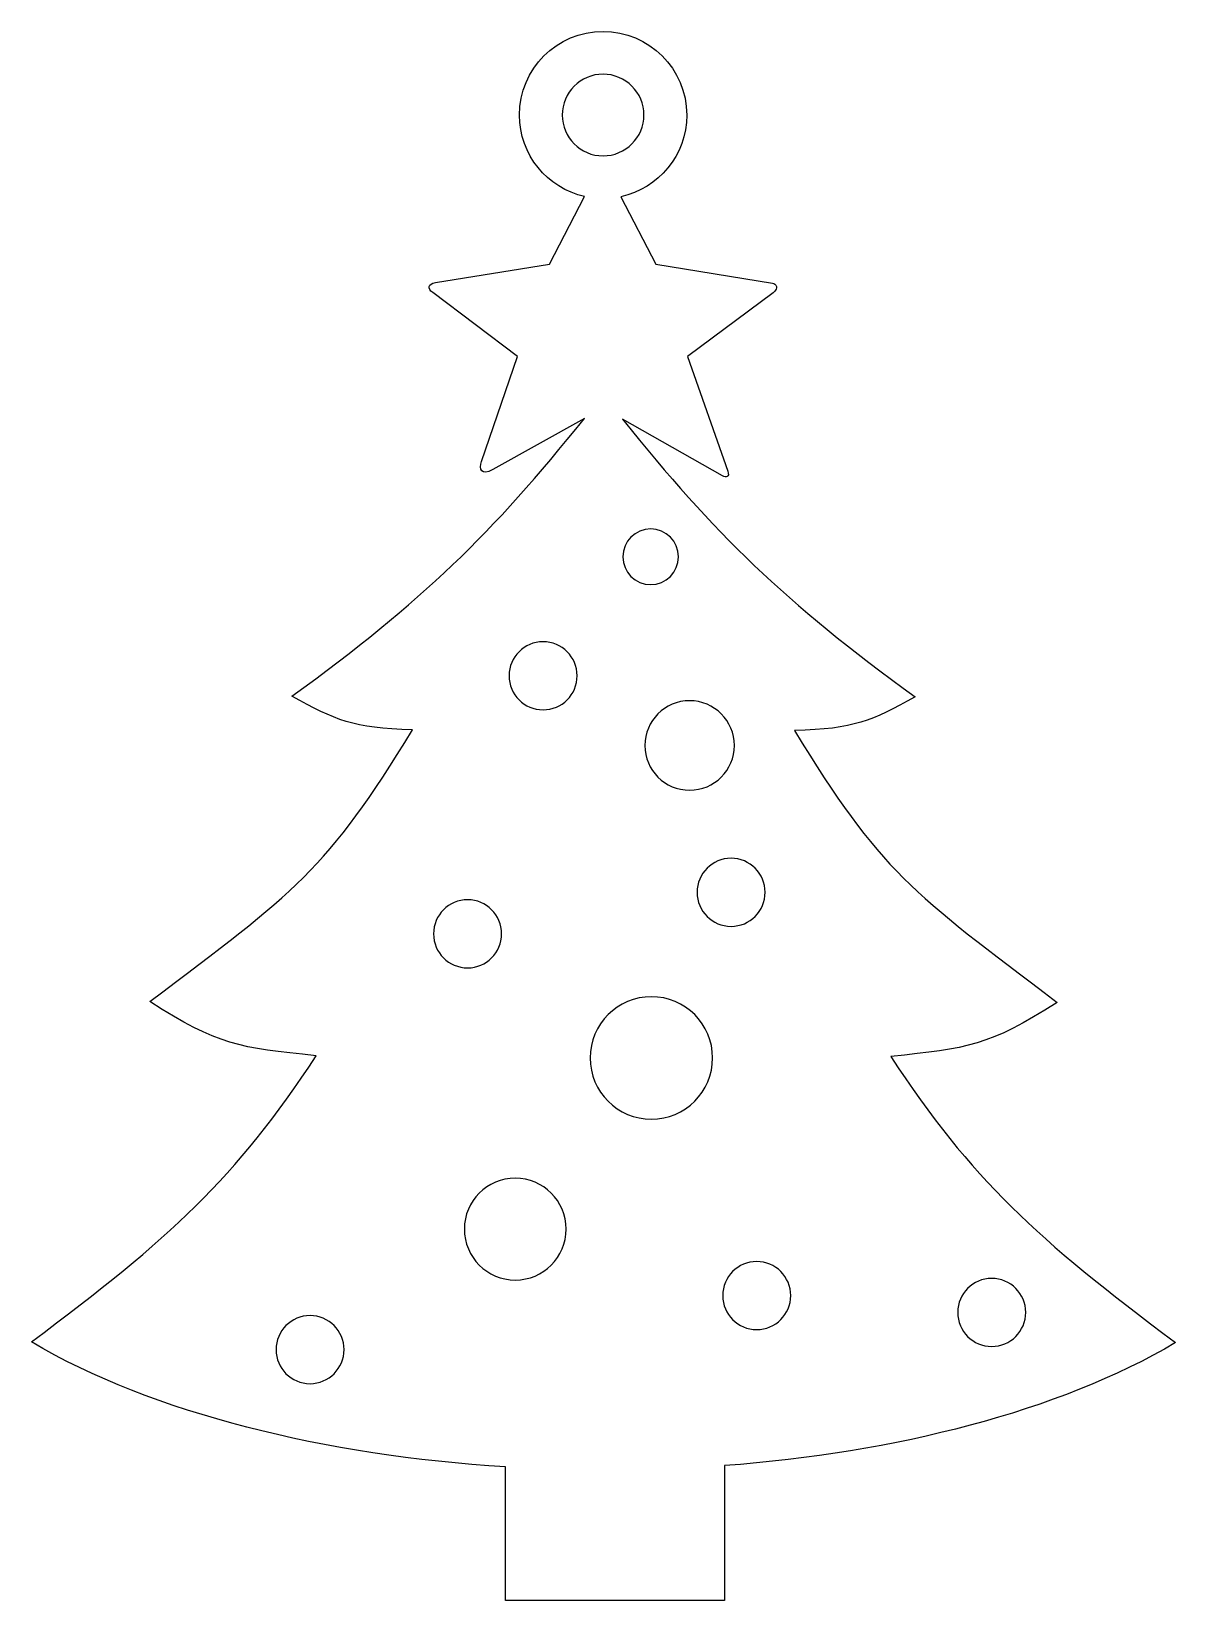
# Model space of a CAD drawing. Header units: centimetres. Extents: x 2 to 128, y -104 to 2.
# Drawn here: x 5.23 to 12.52, y -38.1 to -28.1 of the extents above; entities that cross this region are included whole.
import ezdxf

# ---------------------------------------------------------------- set-up
doc = ezdxf.new("R2010")
doc.units = ezdxf.units.CM
doc.header["$MEASUREMENT"] = 0
doc.layers.add('layer 1', color=7, linetype='Continuous')

msp = doc.modelspace()

# ---------------------------------------------------------------- linework, layer by layer
at = {"layer": 'layer 1', "color": 250}
for points, knots in [([(7.04526, -34.63078), (6.53007, -35.41676), (6.11465, -35.79334), (5.23009, -36.4548), (5.23009, -36.4548), (6.00792, -36.91272), (7.10476, -37.1796), (8.2516, -37.25156), (8.2516, -37.25156), (8.2516, -37.25156), (8.2516, -38.10322), (8.2516, -38.10322), (8.2516, -38.10322), (8.2516, -38.10322), (9.648, -38.10322), (9.648, -38.10322), (9.648, -38.10322), (9.648, -38.10322), (9.648, -37.24311), (9.648, -37.24311), (9.648, -37.24311), (10.73634, -37.1611), (11.77162, -36.90106), (12.52189, -36.45935), (12.52189, -36.45935), (11.63733, -35.79789), (11.22191, -35.42131), (10.70673, -34.63533), (10.70673, -34.63533), (11.19603, -34.58523), (11.33112, -34.56954), (11.76775, -34.29082), (11.76775, -34.29082), (10.84775, -33.59792), (10.63357, -33.44995), (10.09287, -32.55763), (10.09287, -32.55763), (10.47692, -32.54997), (10.58059, -32.49646), (10.8619, -32.34477), (10.8619, -32.34477), (10.02983, -31.74019), (9.58276, -31.30468), (8.99706, -30.57447), (8.99706, -30.57447), (8.99706, -30.57447), (9.63406, -30.93492), (9.63406, -30.93492), (9.63406, -30.93492), (9.65528, -30.94693), (9.68282, -30.94792), (9.66769, -30.90474), (9.66769, -30.90474), (9.66769, -30.90474), (9.4121, -30.17534), (9.4121, -30.17534), (9.4121, -30.17534), (9.4121, -30.17534), (9.9566, -29.76877), (9.9566, -29.76877), (9.9566, -29.76877), (9.99682, -29.73875), (9.97293, -29.71036), (9.95367, -29.70726), (9.95367, -29.70726), (9.95367, -29.70726), (9.20989, -29.5874), (9.20989, -29.5874), (9.20989, -29.5874), (9.20989, -29.5874), (8.98644, -29.15703), (8.98644, -29.15703), (8.98644, -29.15703), (9.2264, -29.10515), (9.40629, -28.89161), (9.40629, -28.63616), (9.40629, -28.63616), (9.40629, -28.3419), (9.1676, -28.10322), (8.87335, -28.10322), (8.87335, -28.10322), (8.57909, -28.10322), (8.3404, -28.3419), (8.3404, -28.63616), (8.3404, -28.63616), (8.3404, -28.88995), (8.51797, -29.10239), (8.7556, -29.15602), (8.7556, -29.15602), (8.7556, -29.15602), (8.53228, -29.58702), (8.53228, -29.58702), (8.53228, -29.58702), (8.53228, -29.58702), (7.80524, -29.70404), (7.80524, -29.70404), (7.80524, -29.70404), (7.75587, -29.71198), (7.75315, -29.74201), (7.78744, -29.76783), (7.78744, -29.76783), (7.78744, -29.76783), (8.32768, -30.1746), (8.32768, -30.1746), (8.32768, -30.1746), (8.32768, -30.1746), (8.09867, -30.84403), (8.09867, -30.84403), (8.09867, -30.84403), (8.08267, -30.89081), (8.09533, -30.93841), (8.17165, -30.89569), (8.17165, -30.89569), (8.17165, -30.89569), (8.7539, -30.56982), (8.7539, -30.56982), (8.7539, -30.56982), (8.1669, -31.30231), (7.72391, -31.73437), (6.89008, -32.34022), (6.89008, -32.34022), (7.17139, -32.49191), (7.27507, -32.54542), (7.65912, -32.55307), (7.65912, -32.55307), (7.11841, -33.4454), (6.90424, -33.59336), (5.98424, -34.28627), (5.98424, -34.28627), (6.42086, -34.56499), (6.55595, -34.58068), (7.04526, -34.63078)], [0, 0, 0, 0, 0.0294118, 0.0294118, 0.0294118, 0.0294118, 0.0588235, 0.0588235, 0.0588235, 0.0588235, 0.0882353, 0.0882353, 0.0882353, 0.0882353, 0.1176471, 0.1176471, 0.1176471, 0.1176471, 0.1470588, 0.1470588, 0.1470588, 0.1470588, 0.1764706, 0.1764706, 0.1764706, 0.1764706, 0.2058824, 0.2058824, 0.2058824, 0.2058824, 0.2352941, 0.2352941, 0.2352941, 0.2352941, 0.2647059, 0.2647059, 0.2647059, 0.2647059, 0.2941176, 0.2941176, 0.2941176, 0.2941176, 0.3235294, 0.3235294, 0.3235294, 0.3235294, 0.3529412, 0.3529412, 0.3529412, 0.3529412, 0.3823529, 0.3823529, 0.3823529, 0.3823529, 0.4117647, 0.4117647, 0.4117647, 0.4117647, 0.4411765, 0.4411765, 0.4411765, 0.4411765, 0.4705882, 0.4705882, 0.4705882, 0.4705882, 0.5, 0.5, 0.5, 0.5, 0.5294118, 0.5294118, 0.5294118, 0.5294118, 0.5588235, 0.5588235, 0.5588235, 0.5588235, 0.5882353, 0.5882353, 0.5882353, 0.5882353, 0.6176471, 0.6176471, 0.6176471, 0.6176471, 0.6470588, 0.6470588, 0.6470588, 0.6470588, 0.6764706, 0.6764706, 0.6764706, 0.6764706, 0.7058824, 0.7058824, 0.7058824, 0.7058824, 0.7352941, 0.7352941, 0.7352941, 0.7352941, 0.7647059, 0.7647059, 0.7647059, 0.7647059, 0.7941176, 0.7941176, 0.7941176, 0.7941176, 0.8235294, 0.8235294, 0.8235294, 0.8235294, 0.8529412, 0.8529412, 0.8529412, 0.8529412, 0.8823529, 0.8823529, 0.8823529, 0.8823529, 0.9117647, 0.9117647, 0.9117647, 0.9117647, 0.9411765, 0.9411765, 0.9411765, 0.9411765, 1, 1, 1, 1]), ([(9.13366, -28.63616), (9.13366, -28.77989), (9.01707, -28.89647), (8.87335, -28.89647), (8.87335, -28.89647), (8.72962, -28.89647), (8.61304, -28.77989), (8.61304, -28.63616), (8.61304, -28.63616), (8.61304, -28.49244), (8.72962, -28.37585), (8.87335, -28.37585), (8.87335, -28.37585), (9.01707, -28.37585), (9.13366, -28.49244), (9.13366, -28.63616)], [0, 0, 0, 0, 0.2, 0.2, 0.2, 0.2, 0.4, 0.4, 0.4, 0.4, 0.6, 0.6, 0.6, 0.6, 1, 1, 1, 1]), ([(9.35389, -31.45128), (9.35389, -31.5492), (9.2745, -31.62859), (9.17657, -31.62859), (9.17657, -31.62859), (9.07865, -31.62859), (8.99926, -31.5492), (8.99926, -31.45128), (8.99926, -31.45128), (8.99926, -31.35335), (9.07865, -31.27397), (9.17657, -31.27397), (9.17657, -31.27397), (9.2745, -31.27397), (9.35389, -31.35335), (9.35389, -31.45128)], [0, 0, 0, 0, 0.2, 0.2, 0.2, 0.2, 0.4, 0.4, 0.4, 0.4, 0.6, 0.6, 0.6, 0.6, 1, 1, 1, 1]), ([(8.708, -32.2097), (8.708, -32.32949), (8.61089, -32.4266), (8.4911, -32.4266), (8.4911, -32.4266), (8.37131, -32.4266), (8.27421, -32.32949), (8.27421, -32.2097), (8.27421, -32.2097), (8.27421, -32.08991), (8.37131, -31.99281), (8.4911, -31.99281), (8.4911, -31.99281), (8.61089, -31.99281), (8.708, -32.08991), (8.708, -32.2097)], [0, 0, 0, 0, 0.2, 0.2, 0.2, 0.2, 0.4, 0.4, 0.4, 0.4, 0.6, 0.6, 0.6, 0.6, 1, 1, 1, 1]), ([(9.4248, -32.93892), (9.26735, -32.93892), (9.13971, -32.81128), (9.13971, -32.65383), (9.13971, -32.65383), (9.13971, -32.49639), (9.26735, -32.36874), (9.4248, -32.36874), (9.4248, -32.36874), (9.58224, -32.36874), (9.70988, -32.49639), (9.70988, -32.65383), (9.70988, -32.65383), (9.70988, -32.81128), (9.58224, -32.93892), (9.4248, -32.93892)], [0, 0, 0, 0, 0.2, 0.2, 0.2, 0.2, 0.4, 0.4, 0.4, 0.4, 0.6, 0.6, 0.6, 0.6, 1, 1, 1, 1]), ([(9.6892, -33.80647), (9.56941, -33.80647), (9.47231, -33.70937), (9.47231, -33.58958), (9.47231, -33.58958), (9.47231, -33.46979), (9.56941, -33.37268), (9.6892, -33.37268), (9.6892, -33.37268), (9.80899, -33.37268), (9.9061, -33.46979), (9.9061, -33.58958), (9.9061, -33.58958), (9.9061, -33.70937), (9.80899, -33.80647), (9.6892, -33.80647)], [0, 0, 0, 0, 0.2, 0.2, 0.2, 0.2, 0.4, 0.4, 0.4, 0.4, 0.6, 0.6, 0.6, 0.6, 1, 1, 1, 1]), ([(8.2267, -33.854), (8.2267, -33.97379), (8.12959, -34.0709), (8.0098, -34.0709), (8.0098, -34.0709), (7.89002, -34.0709), (7.79291, -33.97379), (7.79291, -33.854), (7.79291, -33.854), (7.79291, -33.73422), (7.89002, -33.63711), (8.0098, -33.63711), (8.0098, -33.63711), (8.12959, -33.63711), (8.2267, -33.73422), (8.2267, -33.854)], [0, 0, 0, 0, 0.2, 0.2, 0.2, 0.2, 0.4, 0.4, 0.4, 0.4, 0.6, 0.6, 0.6, 0.6, 1, 1, 1, 1]), ([(9.18105, -35.03557), (8.96543, -35.03557), (8.79064, -34.86077), (8.79064, -34.64516), (8.79064, -34.64516), (8.79064, -34.42954), (8.96543, -34.25474), (9.18105, -34.25474), (9.18105, -34.25474), (9.39666, -34.25474), (9.57146, -34.42954), (9.57146, -34.64516), (9.57146, -34.64516), (9.57146, -34.86077), (9.39666, -35.03557), (9.18105, -35.03557)], [0, 0, 0, 0, 0.2, 0.2, 0.2, 0.2, 0.4, 0.4, 0.4, 0.4, 0.6, 0.6, 0.6, 0.6, 1, 1, 1, 1]), ([(8.31345, -36.06014), (8.13435, -36.06014), (7.98915, -35.91494), (7.98915, -35.73584), (7.98915, -35.73584), (7.98915, -35.55673), (8.13435, -35.41153), (8.31345, -35.41153), (8.31345, -35.41153), (8.49256, -35.41153), (8.63776, -35.55673), (8.63776, -35.73584), (8.63776, -35.73584), (8.63776, -35.91494), (8.49256, -36.06014), (8.31345, -36.06014)], [0, 0, 0, 0, 0.2, 0.2, 0.2, 0.2, 0.4, 0.4, 0.4, 0.4, 0.6, 0.6, 0.6, 0.6, 1, 1, 1, 1]), ([(9.63549, -36.1593), (9.63549, -36.03952), (9.7326, -35.94241), (9.85239, -35.94241), (9.85239, -35.94241), (9.97218, -35.94241), (10.06928, -36.03952), (10.06928, -36.1593), (10.06928, -36.1593), (10.06928, -36.27909), (9.97218, -36.3762), (9.85239, -36.3762), (9.85239, -36.3762), (9.7326, -36.3762), (9.63549, -36.27909), (9.63549, -36.1593)], [0, 0, 0, 0, 0.2, 0.2, 0.2, 0.2, 0.4, 0.4, 0.4, 0.4, 0.6, 0.6, 0.6, 0.6, 1, 1, 1, 1]), ([(11.13311, -36.26672), (11.13311, -36.14693), (11.23022, -36.04982), (11.35001, -36.04982), (11.35001, -36.04982), (11.4698, -36.04982), (11.5669, -36.14693), (11.5669, -36.26672), (11.5669, -36.26672), (11.5669, -36.3865), (11.4698, -36.48361), (11.35001, -36.48361), (11.35001, -36.48361), (11.23022, -36.48361), (11.13311, -36.3865), (11.13311, -36.26672)], [0, 0, 0, 0, 0.2, 0.2, 0.2, 0.2, 0.4, 0.4, 0.4, 0.4, 0.6, 0.6, 0.6, 0.6, 1, 1, 1, 1]), ([(7.006, -36.28695), (7.12578, -36.28695), (7.22289, -36.38406), (7.22289, -36.50385), (7.22289, -36.50385), (7.22289, -36.62363), (7.12578, -36.72074), (7.006, -36.72074), (7.006, -36.72074), (6.88621, -36.72074), (6.7891, -36.62363), (6.7891, -36.50385), (6.7891, -36.50385), (6.7891, -36.38406), (6.88621, -36.28695), (7.006, -36.28695)], [0, 0, 0, 0, 0.2, 0.2, 0.2, 0.2, 0.4, 0.4, 0.4, 0.4, 0.6, 0.6, 0.6, 0.6, 1, 1, 1, 1])]:
    msp.add_open_spline(points, degree=3, knots=knots, dxfattribs=at)

doc.saveas('drawing.dxf')
